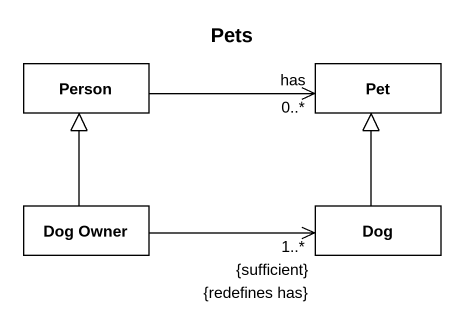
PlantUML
@startuml
title Pets
hide circle
hide empty members
class "Person" as Person_
class Pet
class "Dog Owner" as Dog_Owner
class Dog
Person_ -right-> "has\n0..*" Pet
Dog_Owner -up-|> Person_
Dog_Owner -right-> "1..*\n{sufficient}\n{redefines has}" Dog
Dog -up-|> Pet
@enduml
